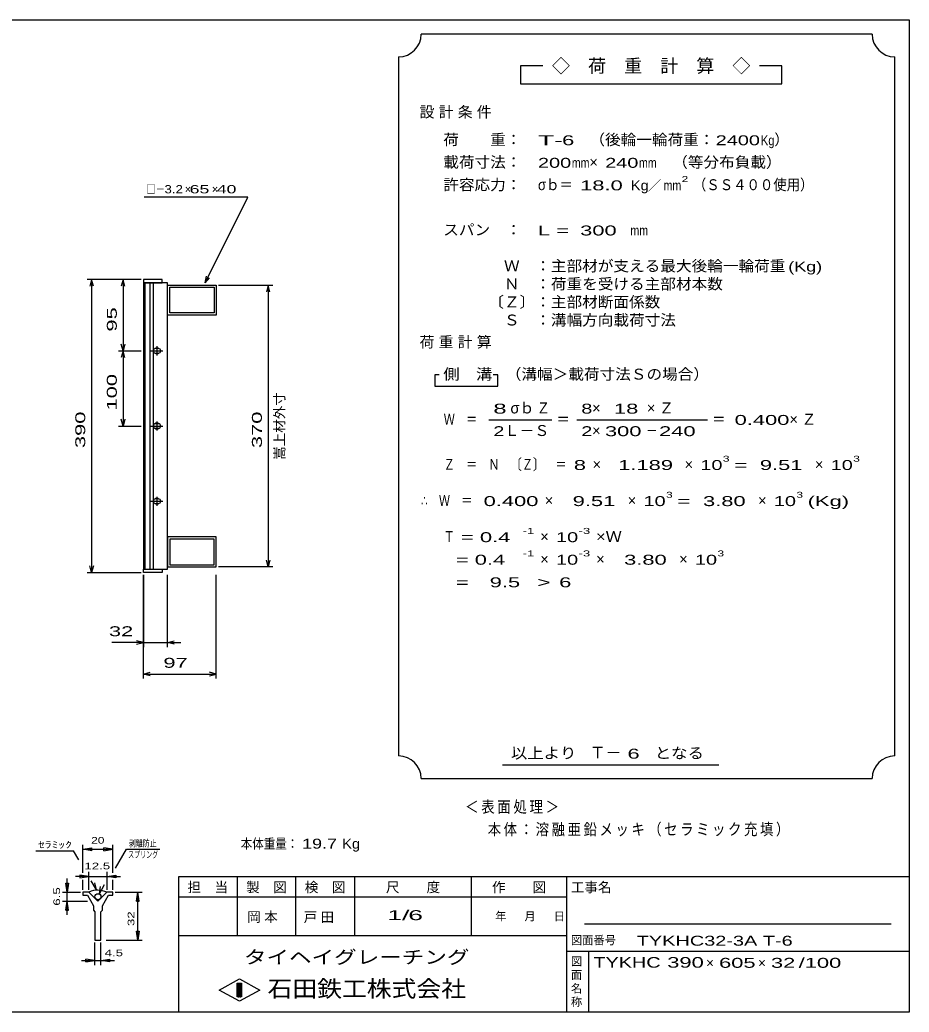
# Model space of a CAD drawing. Units: millimetres, scale not verified. Extents: x -1092 to 1034, y -771 to 635.
# Drawn here: x -149 to 1034, y -685 to 635 of the extents above; entities that cross this region are included whole.
import ezdxf
from ezdxf.enums import TextEntityAlignment as Align

# ---------------------------------------------------------------- set-up
doc = ezdxf.new("R2010")
doc.units = ezdxf.units.MM
doc.header["$LTSCALE"] = 6
for name, color, linetype, lineweight in [('0_2', 150, 'Continuous', 25), ('16', 3, 'Continuous', 25), ('22', 2, 'Continuous', 25), ('32', 4, 'Continuous', 25)]:
    doc.layers.add(name, color=color, linetype=linetype, lineweight=lineweight)
doc.styles.add('ベクトル', font='')
doc.styles.get('ベクトル').set_extended_font_data('ベクトル')

msp = doc.modelspace()

# ---------------------------------------------------------------- linework, layer by layer
at = {"layer": '0_2'}
for p, q in [((-1041.6, 635.4), (1034.4, 635.4)), ((1034.4, 635.4), (1034.4, -684.6)), ((1034.4, -504.6), (62.4, -504.6)), ((62.4, -504.6), (62.4, -684.6)), ((140.4, -504.6), (140.4, -582.6)), ((218.4, -582.6), (218.4, -504.6)), ((296.4, -504.6), (296.4, -582.6)), ((452.4, -582.6), (452.4, -504.6)), ((578.4, -504.6), (578.4, -684.6)), ((578.4, -531.6), (62.4, -531.6)), ((1010.4, -567.6), (602.4, -567.6)), ((62.4, -582.6), (578.4, -582.6)), ((578.4, -603.6), (1034.4, -603.6)), ((608.4, -684.6), (608.4, -603.6)), ((116.4, -655.2), (143.4, -640.2)), ((140.4, -646.2), (146.4, -646.2)), ((140.4, -664.2), (140.4, -646.2)), ((140.4, -646.2), (141.6, -646.2)), ((141.6, -646.2), (141.6, -664.2)), ((142.8, -664.2), (142.8, -646.2)), ((142.8, -646.2), (144, -646.2)), ((143.4, -640.2), (170.4, -655.2)), ((144, -646.2), (144, -664.2)), ((145.2, -664.2), (145.2, -646.2)), ((145.2, -646.2), (146.4, -646.2)), ((146.4, -646.2), (146.4, -664.2)), ((146.4, -646.2), (146.4, -664.2)), ((143.4, -670.2), (116.4, -655.2)), ((170.4, -655.2), (143.4, -670.2)), ((146.4, -664.2), (140.4, -664.2)), ((141.6, -664.2), (142.8, -664.2)), ((144, -664.2), (145.2, -664.2)), ((1034.4, -684.6), (-1041.6, -684.6))]:
    msp.add_line(p, q, dxfattribs=at)
at = {"layer": '16'}
for p, q in [((40.7, 290.1), (15.7, 290.1)), ((15.7, 290.1), (15.7, 285.6)), ((15.7, 285.6), (40.7, 285.6)), ((15.7, 285.6), (15.7, -95.4)), ((47.7, 285.6), (15.7, 285.6)), ((17.7, 285.6), (17.7, -95.4)), ((24.7, -95.4), (24.7, 285.6)), ((28.7, 285.6), (28.7, -95.4)), ((40.7, 285.6), (40.7, 290.1)), ((47.7, -95.4), (47.7, 285.6)), ((47.7, 282.6), (112.7, 282.6)), ((47.7, 242.6), (47.7, 282.6)), ((50.7, 279.6), (109.7, 279.6)), ((50.7, 245.6), (50.7, 279.6)), ((109.7, 279.6), (109.7, 245.6)), ((112.7, 282.6), (112.7, 242.6)), ((112.7, 242.6), (47.7, 242.6)), ((109.7, 245.6), (50.7, 245.6)), ((35.7, 198.1), (31.7, 198.1)), ((33.7, 201.1), (33.7, 189.1)), ((25.7, 195.1), (41.7, 195.1)), ((31.7, 192.1), (35.7, 192.1)), ((25.7, 95.1), (41.7, 95.1)), ((35.7, 98.1), (31.7, 98.1)), ((33.7, 101.1), (33.7, 89.1)), ((31.7, 92.1), (35.7, 92.1)), ((33.7, 1.1), (33.7, -10.9)), ((25.7, -4.9), (41.7, -4.9)), ((35.7, -1.9), (31.7, -1.9)), ((31.7, -7.9), (35.7, -7.9)), ((112.7, -52.4), (47.7, -52.4)), ((47.7, -52.4), (47.7, -92.4)), ((112.7, -92.4), (112.7, -52.4)), ((109.7, -55.4), (50.7, -55.4)), ((50.7, -55.4), (50.7, -89.4)), ((109.7, -89.4), (109.7, -55.4)), ((50.7, -89.4), (109.7, -89.4)), ((15.7, -95.4), (40.7, -95.4)), ((15.7, -99.9), (15.7, -95.4)), ((15.7, -95.4), (47.7, -95.4)), ((40.7, -99.9), (15.7, -99.9)), ((40.7, -95.4), (40.7, -99.9)), ((47.7, -92.4), (112.7, -92.4))]:
    msp.add_line(p, q, dxfattribs=at)
for centre, radius, start, end in [((31.7, 195.1), 3, 90, 270), ((33.7, 195.1), 4, 46.6, 133.4), ((35.7, 195.1), 3, 270, 90), ((33.7, 195.1), 4, 226.6, 313.4), ((31.7, 95.1), 3, 90, 270), ((33.7, 95.1), 4, 46.6, 133.4), ((35.7, 95.1), 3, 270, 90), ((33.7, 95.1), 4, 226.6, 313.4), ((31.7, -4.9), 3, 90, 270), ((33.7, -4.9), 4, 46.6, 133.4), ((33.7, -4.9), 4, 226.6, 313.4), ((35.7, -4.9), 3, 270, 90)]:
    msp.add_arc(centre, radius, start, end, dxfattribs=at)
at = {"layer": '22', "color": 4}
for p, q in [((985.2, 616.2), (385.2, 616.2)), ((355.2, 586.2), (355.2, -343.8)), ((1015.2, -343.8), (1015.2, 586.2)), ((547.2, 574.2), (517.2, 574.2)), ((517.2, 574.2), (517.2, 550.2)), ((865.2, 574.2), (835.2, 574.2)), ((865.2, 550.2), (865.2, 574.2)), ((517.2, 550.2), (865.2, 550.2)), ((154.7, 399.6), (16.7, 399.6)), ((97.7, 285.6), (154.7, 399.6)), ((97.7, 285.6), (99.5, 294.36)), ((97.7, 285.6), (103.7, 292.2)), ((12.7, 290.1), (-59.3, 290.1)), ((-53.3, 290.1), (-55.7, 281.1)), ((-50.9, 281.1), (-53.3, 290.1)), ((-53.3, 290.1), (-53.3, -99.9)), ((12.7, 290.1), (-17.3, 290.1)), ((-11.3, 290.1), (-13.7, 281.1)), ((-8.9, 281.1), (-11.3, 290.1)), ((-11.3, 290.1), (-11.3, 195.1)), ((115.7, 282.6), (187.7, 282.6)), ((181.7, 282.6), (179.3, 273.6)), ((184.1, 273.6), (181.7, 282.6)), ((181.7, 282.6), (181.7, -92.4)), ((-11.3, 195.1), (-13.7, 204.1)), ((-8.9, 204.1), (-11.3, 195.1)), ((-17.3, 195.1), (12.7, 195.1)), ((-11.3, 195.1), (-13.7, 186.1)), ((-8.9, 186.1), (-11.3, 195.1)), ((-11.3, 195.1), (-11.3, 95.1)), ((409.2, 163.2), (403.2, 163.2)), ((403.2, 163.2), (403.2, 148.2)), ((487.2, 163.2), (481.2, 163.2)), ((487.2, 148.2), (487.2, 163.2)), ((403.2, 148.2), (487.2, 148.2)), ((-17.3, 95.1), (12.7, 95.1)), ((-11.3, 95.1), (-13.7, 104.1)), ((-8.9, 104.1), (-11.3, 95.1)), ((475.2, 103.2), (559.2, 103.2)), ((592.2, 103.2), (766.2, 103.2)), ((-53.3, -99.9), (-55.7, -90.9)), ((-50.9, -90.9), (-53.3, -99.9)), ((181.7, -92.4), (179.3, -83.4)), ((184.1, -83.4), (181.7, -92.4)), ((-59.3, -99.9), (12.7, -99.9)), ((15.7, -102.9), (15.7, -198.9)), ((15.7, -240.9), (15.7, -102.9)), ((47.7, -198.9), (47.7, -102.9)), ((112.7, -240.9), (112.7, -102.9)), ((187.7, -92.4), (115.7, -92.4)), ((15.7, -192.9), (-26.3, -192.9)), ((15.7, -192.9), (6.7, -190.5)), ((6.7, -195.3), (15.7, -192.9)), ((15.7, -192.9), (47.7, -192.9)), ((47.7, -192.9), (56.7, -190.5)), ((56.7, -195.3), (47.7, -192.9)), ((47.7, -192.9), (65.7, -192.9)), ((15.7, -234.9), (24.7, -232.5)), ((24.7, -237.3), (15.7, -234.9)), ((15.7, -234.9), (112.7, -234.9)), ((112.7, -234.9), (103.7, -232.5)), ((103.7, -237.3), (112.7, -234.9)), ((493.2, -355.8), (781.2, -355.8)), ((385.2, -373.8), (985.2, -373.8))]:
    msp.add_line(p, q, dxfattribs=at)
for centre, start, end in [((355.2, 616.2), 270, 0), ((1015.2, 616.2), 180, 270), ((355.2, -373.8), 0, 90), ((1015.2, -373.8), 90, 180)]:
    msp.add_arc(centre, 30, start, end, dxfattribs=at)
at = {"layer": '32'}
for p, q in [((-64.8, -499.2), (-64.8, -462)), ((-24.8, -499.2), (-24.8, -462)), ((-127.4, -469.8), (-77.4, -469.8)), ((-70.4, -481.8), (-77.4, -469.8)), ((-64.8, -468), (-52.8, -466.2)), ((-52.8, -469.8), (-64.8, -468)), ((-64.8, -468), (-24.8, -468)), ((-52.8, -469.8), (-52.8, -466.2)), ((-24.8, -468), (-36.8, -466.2)), ((-36.8, -469.8), (-36.8, -466.2)), ((-36.8, -469.8), (-24.8, -468)), ((-21.2, -493), (-6.6, -467.8)), ((-6.6, -467.8), (37.4, -467.8)), ((-56.8, -522), (-56.8, -498)), ((-32.8, -498), (-32.8, -522)), ((-85.8, -525), (-87.6, -513)), ((-87.6, -513), (-84, -513)), ((-85.8, -525), (-85.8, -507)), ((-84, -513), (-85.8, -525)), ((-56.8, -504), (-74.8, -504)), ((-56.8, -504), (-68.8, -502.2)), ((-68.8, -502.2), (-68.8, -505.8)), ((-68.8, -505.8), (-56.8, -504)), ((-64.8, -522), (-64.8, -508.8)), ((-56.8, -504), (-32.8, -504)), ((-46.8, -522), (-53.8, -510)), ((-46.8, -522), (-49, -512.6)), ((-32.8, -504), (-20.8, -502.2)), ((-20.8, -505.8), (-32.8, -504)), ((-32.8, -504), (-14.8, -504)), ((-24.8, -522), (-24.8, -508.8)), ((-20.8, -502.2), (-20.8, -505.8)), ((-91.8, -525), (-67.8, -525)), ((-85.8, -537), (-85.8, -525)), ((-64.8, -525), (-64.8, -529)), ((-56.8, -525), (-64.8, -525)), ((-44.8, -537), (-56.8, -525)), ((-32.8, -525), (-44.8, -537)), ((-42.8, -527), (-36, -515)), ((-42.8, -527), (-41.4, -517.4)), ((-24.8, -525), (-32.8, -525)), ((-24.8, -529), (-24.8, -525)), ((-21.8, -525), (14.2, -525)), ((6.4, -537), (8.2, -525)), ((10, -537), (8.2, -525)), ((8.2, -589), (8.2, -525)), ((-91.8, -537), (-58.8, -537)), ((-87.6, -549), (-85.8, -537)), ((-84, -549), (-85.8, -537)), ((-85.8, -555), (-85.8, -537)), ((-64.8, -529), (-58.8, -529)), ((-58.8, -529), (-50.8, -543)), ((-38.8, -543), (-30.8, -529)), ((-30.8, -529), (-24.8, -529)), ((6.4, -537), (10, -537)), ((-87.6, -549), (-84, -549)), ((-50.8, -543), (-50.8, -549)), ((-50.8, -549), (-48.8, -551)), ((-48.8, -551), (-48.8, -589)), ((-40.8, -551), (-38.8, -549)), ((-40.8, -589), (-40.8, -551)), ((-38.8, -549), (-38.8, -543)), ((8.2, -589), (6.4, -577)), ((6.4, -577), (10, -577)), ((10, -577), (8.2, -589)), ((-48.8, -589), (-40.8, -589)), ((-48.8, -622), (-48.8, -592)), ((-40.8, -622), (-40.8, -592)), ((-33.8, -589), (14.2, -589)), ((-66.8, -616), (-48.8, -616)), ((-48.8, -616), (-60.8, -614.2)), ((-60.8, -617.8), (-60.8, -614.2)), ((-60.8, -617.8), (-48.8, -616)), ((-48.8, -616), (-40.8, -616)), ((-40.8, -616), (-28.8, -614.2)), ((-28.8, -617.8), (-40.8, -616)), ((-40.8, -616), (-22.8, -616)), ((-28.8, -617.8), (-28.8, -614.2))]:
    msp.add_line(p, q, dxfattribs=at)
msp.add_circle((-44.8, -531), 4, dxfattribs=at)
msp.add_arc((-45, -552.41), 30, 66, 113, dxfattribs=at)

# ---------------------------------------------------------------- texts
at = {"layer": '0_2', "style": 'ベクトル'}
for s, height, p in [('担\u3000当', 13.2, (74.4, -518.4)), ('製\u3000図', 13.2, (152.4, -518.4)), ('検\u3000図', 13.2, (230.4, -518.4)), ('尺\u3000\u3000度', 13.2, (338.4, -518.4)), ('作\u3000\u3000図', 13.2, (479.4, -518.4)), ('工事名', 13.2, (584.4, -518.4)), ('年', 11, (483.6, -557.1)), ('月', 11, (522.6, -557.1)), ('日', 11, (561.6, -557.1)), ('図面番号', 11, (584.4, -588.9)), ('図', 11, (584.4, -617.1)), ('面', 11, (584.4, -635.1)), ('名', 11, (584.4, -653.1)), ('称', 11, (584.4, -671.1))]:
    msp.add_text(s, height=height, dxfattribs=at).set_placement(p, align=Align.MIDDLE_LEFT)
at = {"layer": '0_2', "color": 222, "style": 'ベクトル'}
for s, height, width, p in [('タイヘイグレーチング', 17.6, 1.25, (149.4, -611.4)), ('石田鉄工株式会社', 21.99, 1.1, (180.9, -653.4))]:
    msp.add_text(s, height=height, dxfattribs=dict(at, width=width)).set_placement(p, align=Align.MIDDLE_LEFT)
at = {"layer": '22', "style": 'ベクトル'}
for s, height, p in [('◇\u3000荷\u3000重\u3000計\u3000算\u3000◇', 17.6, (559.2, 574.2)), ('）', 14.52, (855, 476.1)), ('×', 14.52, (609, 446.1)), ('／', 13.2, (686.7, 415.2)), ('×', 11, (70.7, 410.1)), ('×', 11, (106.7, 410.1)), ('σｂ', 14.52, (504, 119.1)), ('×', 14.52, (612.6, 119.1)), ('Ｌ－Ｓ', 14.52, (496.2, 89.1)), ('×', 14.52, (612.6, 89.1)), ('×', 14.52, (613.2, 44.1)), ('×', 14.52, (735.6, 44.1)), ('×', 14.52, (909, 44.1)), ('×', 14.52, (549.6, -3.9)), ('×', 14.52, (660, -3.9)), ('×', 14.52, (833.4, -3.9)), ('×', 14.52, (543.6, -51.9)), ('×', 14.52, (543.6, -81.9)), ('×', 14.52, (618, -81.9)), ('×', 14.52, (728.4, -81.9)), ('Ｔ－', 15.4, (609.6, -339.3)), ('×', 13.2, (764.4, -619)), ('×', 13.2, (833.4, -619))]:
    msp.add_text(s, height=height, dxfattribs=at).set_placement(p, align=Align.MIDDLE_LEFT)
for s, height, width, p in [('荷\u3000\u3000重：\u3000', 14.52, 1.05, (414.6, 476.1)), ('T-', 13.2, 2, (540.6, 475.2)), (' 6 ', 13.2, 1.65, (564.6, 475.2)), ('（後輪一輪荷重：', 14.52, 1.05, (609, 476.1)), ('2400', 13.2, 1.5, (777, 475.2)), ('Kg', 13.2, 0.85, (837, 475.2)), ('載荷寸法：\u3000', 14.52, 1.05, (414.6, 446.1)), ('200', 13.2, 1.5, (540.6, 445.2)), ('mm', 13.2, 0.8, (585.6, 445.2)), ('240', 13.2, 1.5, (630, 445.2)), ('mm', 13.2, 0.8, (675, 445.2)), ('\u3000（等分布負載）', 14.52, 1.05, (698.4, 446.1)), ('許容応力：\u3000', 14.52, 1.05, (414.6, 416.1)), ('σｂ＝', 14.52, 0.9, (540.6, 416.1)), ('2', 7.92, 1.5, (731.7, 423.6)), ('（ＳＳ４００使用）', 14.52, 0.9, (746.7, 416.1)), ('□－', 11, 0.8, (19.7, 410.1)), ('3.2', 11, 1.2, (43.7, 410.1)), (' 65 ', 11, 1.6, (70.7, 410.1)), (' 40 ', 11, 1.6, (106.7, 410.1)), (' 18.0', 13.2, 1.65, (588.6, 415.2)), ('Kg', 13.2, 1.1, (664.2, 415.2)), ('mm', 13.2, 0.8, (707.7, 415.2)), ('スパン\u3000：\u3000', 14.52, 1.05, (414.6, 356.1)), ('L = ', 13.2, 1.65, (540.6, 355.2)), (' 300 ', 13.2, 1.65, (588.6, 355.2)), ('mm', 13.2, 0.8, (663.6, 355.2)), ('\u3000Ｗ\u3000：主部材が支える最大後輪一輪荷重', 14.52, 1.05, (474.6, 308.1)), ('(Kg)', 13.2, 1.35, (873.6, 307.2)), ('\u3000Ｎ\u3000：荷重を受ける主部材本数', 14.52, 1.05, (474.6, 284.1)), ('〔Ｚ〕：主部材断面係数', 14.52, 1.05, (474.6, 260.1)), ('\u3000Ｓ\u3000：溝幅方向載荷寸法', 14.52, 1.05, (474.6, 236.1)), ('側\u3000溝', 14.52, 1.1, (414.6, 164.1)), ('\u3000（溝幅＞載荷寸法Ｓの場合）', 14.52, 1.05, (477, 164.1)), ('8', 13.2, 1.8, (481.2, 118.2)), ('Ｚ', 14.52, 0.9, (538.8, 119.1)), ('8', 13.2, 1.5, (598.2, 118.2)), (' 18 ', 13.2, 1.65, (633.6, 118.2)), ('Ｗ\u3000＝', 14.52, 0.75, (415.2, 104.1)), ('＝', 14.52, 0.9, (565.2, 104.1)), ('＝', 14.52, 0.9, (772.2, 104.1)), ('0.400', 13.2, 1.65, (802.2, 103.2)), ('2', 13.2, 1.5, (481.2, 88.2)), ('2', 13.2, 1.5, (598.2, 88.2)), (' 300 ', 13.2, 1.65, (621.6, 88.2)), (' 240 ', 13.2, 1.65, (693.6, 88.2)), ('－', 14.52, 0.75, (684.6, 89.1)), ('Ｚ\u3000＝\u3000Ｎ\u3000〔Ｚ〕\u3000＝', 14.52, 0.75, (415.2, 44.1)), ('3', 7.92, 1.5, (786.6, 51.6)), ('3', 7.92, 1.5, (960, 51.6)), (' 8 ', 13.2, 1.65, (580.2, 43.2)), ('  1.189', 13.2, 1.65, (631.2, 43.2)), ('10', 13.2, 1.5, (756.6, 43.2)), ('=', 13.2, 1.7, (801.6, 43.2)), ('  9.51', 13.2, 1.65, (819.6, 43.2)), ('10', 13.2, 1.5, (930, 43.2)), ('∴\u3000Ｗ\u3000＝', 14.52, 0.75, (385.2, -3.9)), (' 0.400', 13.2, 1.65, (460.2, -4.8)), ('  9.51', 13.2, 1.65, (570.6, -4.8)), ('10', 13.2, 1.5, (681, -4.8)), ('3', 7.92, 1.5, (711, 3.6)), ('  3.80', 13.2, 1.65, (744, -4.8)), ('10', 13.2, 1.5, (854.4, -4.8)), ('3', 7.92, 1.5, (884.4, 3.6)), ('(Kg)', 13.2, 1.65, (899.4, -4.8)), ('=', 13.2, 1.7, (726, -4.8)), ('Ｔ', 14.52, 0.75, (415.2, -51.9)), (' = 0.4', 13.2, 1.65, (430.2, -52.8)), ('-1', 7.918, 1.65, (520.2, -44.4)), ('10', 13.2, 1.5, (564.6, -52.8)), ('-3', 7.918, 1.65, (594.6, -44.4)), ('×Ｗ', 14.52, 1.1, (618, -51.9)), ('  = 0.4', 13.2, 1.65, (415.2, -82.8)), ('-1', 7.918, 1.65, (520.2, -74.4)), ('10', 13.2, 1.5, (564.6, -82.8)), ('-3', 7.918, 1.65, (594.6, -74.4)), ('  3.80', 13.2, 1.65, (639, -82.8)), ('10', 13.2, 1.5, (749.4, -82.8)), ('3', 7.92, 1.5, (779.4, -74.4)), ('  =', 13.2, 1.65, (415.2, -112.8)), ('  9.5', 13.2, 1.65, (460.2, -112.8)), ('>', 13.2, 1.7, (539.7, -112.8)), (' 6 ', 13.2, 1.65, (560.7, -112.8)), (' 32 ', 13.2, 1.65, (-38.3, -177.9)), (' 97 ', 13.2, 1.65, (34.2, -219.9)), ('以上より\u3000', 14.52, 1.1, (504.6, -339.9)), (' 6 ', 13.2, 1.65, (651.6, -340.8)), ('となる', 14.52, 1.1, (696, -339.9)), ('本体重量：', 13.2, 0.85, (145.2, -460.5)), (' 19.7', 13.2, 1.35, (220.2, -460.5)), ('Kg', 13.2, 1.1, (280.2, -460.5)), ('1/', 13.2, 2, (340.2, -555.6)), (' 6 ', 13.2, 2, (358.2, -555.6)), ('TYKHC32-3A T-6', 13.2, 1.5, (672, -589.6)), ('TYKHC', 14.08, 1.4, (614.4, -618.4)), (' 390 ', 14.08, 1.55, (704.4, -618.4)), (' 605 ', 13.2, 1.65, (773.4, -619)), (' 32 ', 13.2, 1.65, (842.4, -619)), ('/', 13.2, 1.65, (887.4, -619)), (' 100 ', 13.2, 1.65, (887.4, -619))]:
    msp.add_text(s, height=height, dxfattribs=dict(at, width=width)).set_placement(p, align=Align.MIDDLE_LEFT)
at = {"layer": '22', "style": 'ベクトル', "width": 1.65}
for s, p in [(' 95 ', (-26.3, 212.6)), (' 100 ', (-26.3, 107.6)), (' 390 ', (-68.3, 57.6)), (' 370', (166.7, 57.6))]:
    msp.add_text(s, height=13.2, rotation=90, dxfattribs=at).set_placement(p, align=Align.MIDDLE_LEFT)
at = {"layer": '22', "style": 'ベクトル'}
msp.add_text('嵩上材外寸', height=13.2, rotation=90, dxfattribs=at).set_placement((196.7, 50.1), align=Align.MIDDLE_LEFT)
at = {"layer": '22', "attachment_point": 4, "style": 'ベクトル'}
for s, insert, char_height in [('\\T1.28;設計条件', (383.1, 512.1), 14.52), ('\\T1.28;荷重計算', (383.1, 206.1), 14.52), ('\\T1.42;×Ｚ', (685.5, 119.1), 14.52), ('\\T1.42;×Ｚ', (875.1, 104.1), 14.52), ('\\T1.2;\\W0.85;＜表面処理＞', (443.7, -412.3), 15.4), ('\\T1.19;\\W0.85;本体：溶融亜鉛メッキ', (473.7, -442.3), 15.4), ('\\T1.19;\\W0.85;（セラミック充填）', (687.2, -442.3), 15.4), ('\\T1.25;岡本\u3000', (153.9, -558.6), 13.2), ('\\T1.25;戸田\u3000', (228.9, -558.9), 13.2)]:
    msp.add_mtext(s, dxfattribs=dict(at, insert=insert, char_height=char_height))
at = {"layer": '32', "color": 2, "style": 'ベクトル'}
for s, width, p in [('ｾﾗﾐｯｸ', 1.5, (-124.4, -462)), ('20', 1.35, (-53.8, -456)), ('剥離防止', 0.75, (-3.6, -460)), ('スプリング', 0.65, (-4.6, -475)), ('12.5', 1.5, (-62.8, -490.2)), (' 4.5 ', 1.5, (-40.8, -605.8))]:
    msp.add_text(s, height=8.798, dxfattribs=dict(at, width=width)).set_placement(p, align=Align.MIDDLE_LEFT)
at = {"layer": '32', "color": 2, "style": 'ベクトル', "width": 1.5}
for s, p in [('6.5', (-99.6, -543)), (' 32 ', (-0.8, -575))]:
    msp.add_text(s, height=8.798, rotation=90, dxfattribs=at).set_placement(p, align=Align.MIDDLE_LEFT)

doc.saveas('drawing.dxf')
